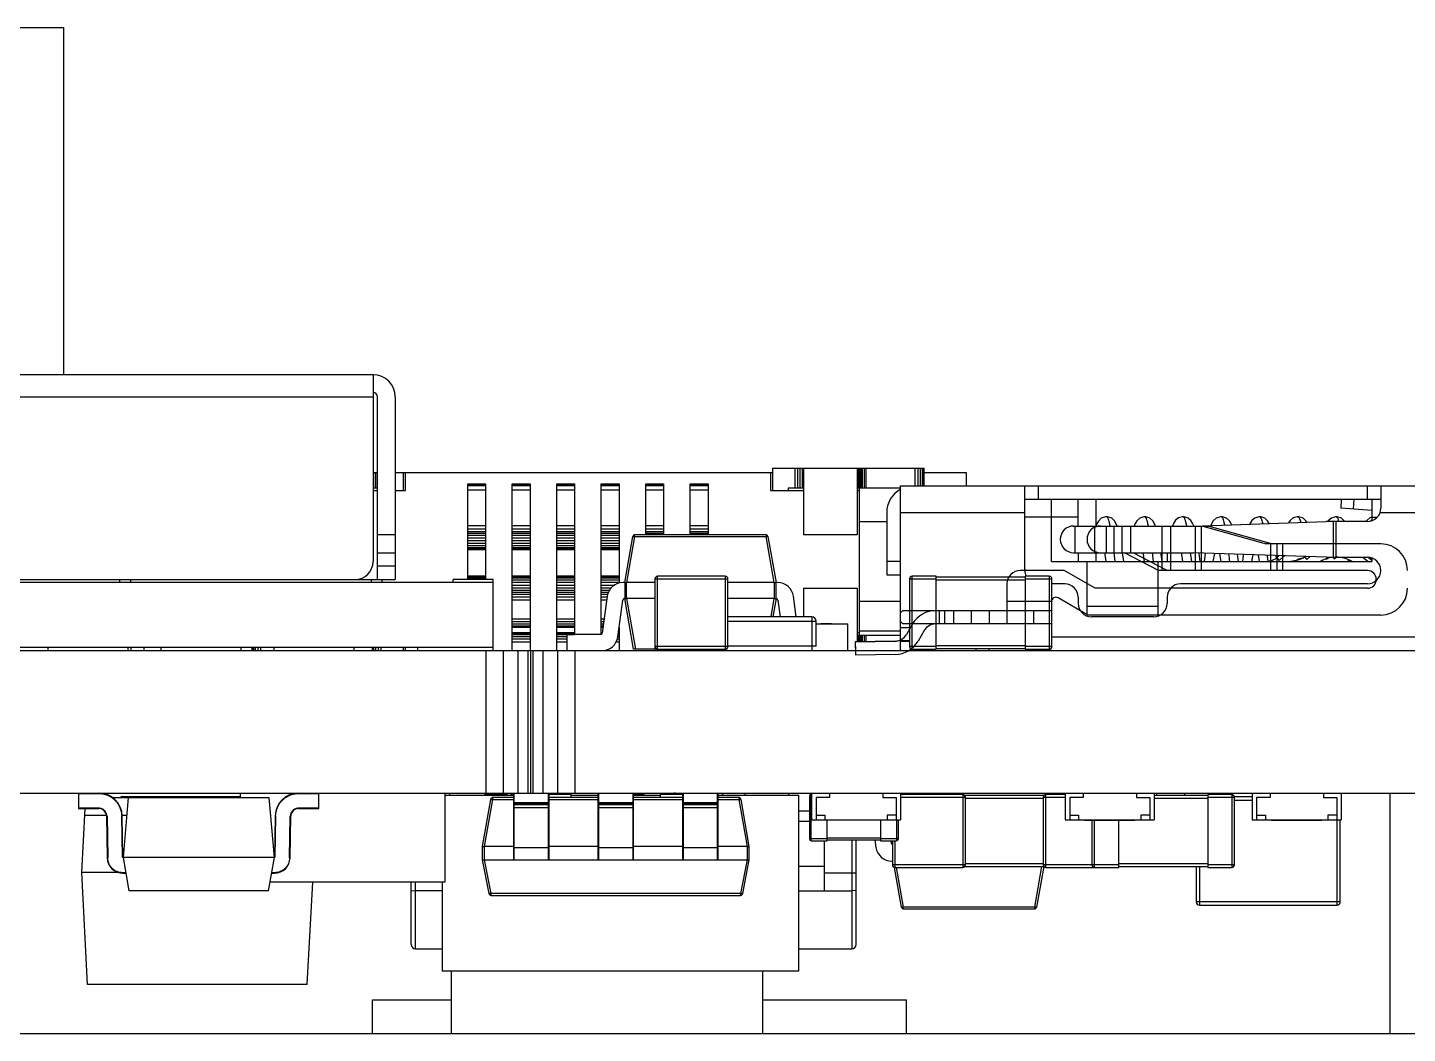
# Model space of a CAD drawing. Header units: inches. Extents: x -190 to 160, y -110 to 38.
# Drawn here: x -68.27 to -52.77, y 26.24 to 37.54 of the extents above; entities that cross this region are included whole.
import ezdxf

# ---------------------------------------------------------------- set-up
doc = ezdxf.new("R2010")
doc.units = ezdxf.units.IN
doc.header["$LTSCALE"] = 1.21
doc.header["$MEASUREMENT"] = 0
doc.layers.get('0').update_dxf_attribs({"linetype": 'CONTINUOUS'})
doc.layers.add('INTFCLR_1294190', color=7, linetype='CONTINUOUS')

msp = doc.modelspace()

# ---------------------------------------------------------------- linework, layer by layer
at = {"color": 7, "linetype": 'Continuous'}
for p, q in [((-124.859, 37.543), (-67.859, 37.543)), ((-67.859, 33.643), (-67.859, 37.543)), ((-64.386, 33.643), (-79.686, 33.643)), ((-64.386, 33.643), (-64.386, 31.543)), ((-79.686, 33.393), (-64.386, 33.393)), ((-64.336, 31.343), (-64.336, 33.393)), ((-64.136, 33.393), (-64.136, 31.343)), ((-59.899, 32.593), (-58.197, 32.593)), ((-59.899, 32.593), (-59.899, 32.343)), ((-59.648, 32.593), (-59.648, 32.368)), ((-59.619, 32.593), (-59.619, 32.368)), ((-59.59, 32.593), (-59.59, 32.368)), ((-59.567, 32.593), (-59.567, 32.368)), ((-59.553, 32.593), (-59.553, 32.368)), ((-59.55, 32.593), (-59.55, 31.843)), ((-58.947, 32.593), (-58.947, 31.843)), ((-58.946, 32.593), (-58.946, 32.368)), ((-58.941, 32.593), (-58.941, 32.368)), ((-58.933, 32.593), (-58.933, 32.368)), ((-58.921, 32.593), (-58.921, 32.368)), ((-58.907, 32.593), (-58.907, 32.368)), ((-58.89, 32.593), (-58.89, 32.368)), ((-58.87, 32.593), (-58.87, 32.368)), ((-58.849, 32.593), (-58.849, 32.368)), ((-58.298, 32.593), (-58.298, 32.393)), ((-58.267, 32.593), (-58.267, 32.393)), ((-58.238, 32.593), (-58.238, 32.393)), ((-58.218, 32.593), (-58.218, 32.393)), ((-58.203, 32.593), (-58.203, 32.393)), ((-58.197, 32.593), (-58.197, 32.393)), ((-64.386, 32.543), (-64.336, 32.543)), ((-64.376, 32.368), (-64.376, 32.543)), ((-64.353, 32.368), (-64.353, 32.543)), ((-64.136, 32.543), (-59.899, 32.543)), ((-64.045, 32.343), (-64.045, 32.543)), ((-64.022, 32.343), (-64.022, 32.543)), ((-63.322, 32.417), (-63.122, 32.417)), ((-63.322, 31.343), (-63.322, 32.417)), ((-63.322, 32.411), (-63.122, 32.411)), ((-63.122, 32.417), (-63.122, 31.343)), ((-62.822, 32.417), (-62.622, 32.417)), ((-62.822, 30.543), (-62.822, 32.417)), ((-62.822, 32.411), (-62.622, 32.411)), ((-62.622, 32.417), (-62.622, 30.543)), ((-62.322, 32.417), (-62.122, 32.417)), ((-62.322, 30.543), (-62.322, 32.417)), ((-62.322, 32.411), (-62.122, 32.411)), ((-62.122, 32.417), (-62.122, 30.723)), ((-61.822, 32.417), (-61.622, 32.417)), ((-61.822, 30.726), (-61.822, 32.417)), ((-61.822, 32.411), (-61.622, 32.411)), ((-61.622, 32.417), (-61.622, 31.301)), ((-61.322, 32.417), (-61.122, 32.417)), ((-61.322, 31.843), (-61.322, 32.417)), ((-61.322, 32.411), (-61.122, 32.411)), ((-61.122, 32.417), (-61.122, 31.843)), ((-60.822, 32.417), (-60.622, 32.417)), ((-60.822, 31.843), (-60.822, 32.417)), ((-60.822, 32.411), (-60.622, 32.411)), ((-60.622, 32.417), (-60.622, 31.843)), ((-59.922, 32.543), (-59.922, 32.343)), ((-58.197, 32.543), (-57.722, 32.543)), ((-57.722, 32.543), (-57.722, 32.393)), ((-64.336, 32.368), (-64.386, 32.368)), ((-64.386, 32.343), (-64.336, 32.343)), ((-64.136, 32.343), (-64.022, 32.343)), ((-63.322, 32.397), (-63.122, 32.397)), ((-63.322, 32.348), (-63.122, 32.348)), ((-62.822, 32.397), (-62.622, 32.397)), ((-62.822, 32.348), (-62.622, 32.348)), ((-62.322, 32.397), (-62.122, 32.397)), ((-62.322, 32.348), (-62.122, 32.348)), ((-61.822, 32.397), (-61.622, 32.397)), ((-61.822, 32.348), (-61.622, 32.348)), ((-61.322, 32.397), (-61.122, 32.397)), ((-61.322, 32.348), (-61.122, 32.348)), ((-60.822, 32.397), (-60.622, 32.397)), ((-60.822, 32.348), (-60.622, 32.348)), ((-59.922, 32.343), (-59.55, 32.343)), ((-59.55, 32.368), (-59.722, 32.368)), ((-59.722, 32.368), (-59.722, 32.343)), ((-58.465, 32.368), (-58.947, 32.368)), ((-58.947, 32.343), (-58.922, 32.343)), ((-58.922, 30.718), (-58.922, 32.368)), ((-58.465, 32.393), (-43.965, 32.393)), ((-58.465, 32.393), (-58.465, 30.543)), ((-57.065, 31.443), (-57.065, 32.393)), ((-56.915, 32.393), (-56.915, 32.243)), ((-53.215, 32.243), (-53.215, 32.393)), ((-53.065, 32.393), (-53.065, 32.143)), ((-58.615, 32.093), (-58.615, 31.393)), ((-58.465, 32.093), (-57.065, 32.093)), ((-57.064, 32.243), (-53.067, 32.243)), ((-56.765, 31.543), (-56.765, 32.243)), ((-56.465, 31.943), (-56.465, 32.243)), ((-56.265, 32.243), (-56.265, 31.943)), ((-53.508, 32.242), (-53.515, 32.143)), ((-53.165, 32.117), (-53.515, 32.143)), ((-53.371, 32.132), (-53.363, 32.243)), ((-53.165, 32.243), (-53.165, 32.002)), ((-53.074, 32.093), (-44.665, 32.093)), ((-63.322, 31.947), (-63.122, 31.947)), ((-62.822, 31.947), (-62.622, 31.947)), ((-62.322, 31.947), (-62.122, 31.947)), ((-61.822, 31.947), (-61.622, 31.947)), ((-61.322, 31.947), (-61.122, 31.947)), ((-60.822, 31.947), (-60.622, 31.947)), ((-58.922, 31.993), (-58.615, 31.993)), ((-56.465, 32.043), (-57.065, 32.043)), ((-56.515, 31.943), (-55.169, 31.943)), ((-56.501, 31.943), (-56.501, 31.643)), ((-56.277, 31.643), (-56.277, 31.943)), ((-56.148, 31.943), (-56.148, 31.643)), ((-56.146, 32.047), (-56.146, 32.047)), ((-55.715, 32.047), (-55.715, 32.047)), ((-55.285, 32.048), (-55.285, 32.048)), ((-55.166, 31.944), (-55.179, 31.974)), ((-55.169, 31.943), (-53.679, 31.993)), ((-54.856, 32.047), (-54.856, 32.047)), ((-54.425, 32.047), (-54.425, 32.047)), ((-53.996, 32.047), (-53.996, 32.047)), ((-53.215, 31.993), (-53.679, 31.993)), ((-53.653, 32.004), (-53.66, 31.993)), ((-53.62, 32.032), (-53.653, 32.004)), ((-53.6, 31.993), (-53.6, 31.593)), ((-53.565, 32.047), (-53.565, 32.047)), ((-53.565, 31.593), (-53.565, 31.993)), ((-53.222, 32.006), (-53.231, 31.993)), ((-53.189, 32.033), (-53.222, 32.006)), ((-53.165, 32.041), (-53.189, 32.033)), ((-53.165, 32.043), (-53.106, 32.043)), ((-64.136, 31.843), (-64.336, 31.843)), ((-63.322, 31.912), (-63.122, 31.912)), ((-63.322, 31.883), (-63.122, 31.883)), ((-63.322, 31.863), (-63.122, 31.863)), ((-63.322, 31.839), (-63.122, 31.839)), ((-63.322, 31.811), (-63.122, 31.811)), ((-63.322, 31.781), (-63.122, 31.781)), ((-62.822, 31.912), (-62.622, 31.912)), ((-62.822, 31.883), (-62.622, 31.883)), ((-62.822, 31.863), (-62.622, 31.863)), ((-62.822, 31.839), (-62.622, 31.839)), ((-62.822, 31.811), (-62.622, 31.811)), ((-62.822, 31.781), (-62.622, 31.781)), ((-62.322, 31.912), (-62.122, 31.912)), ((-62.322, 31.883), (-62.122, 31.883)), ((-62.322, 31.863), (-62.122, 31.863)), ((-62.322, 31.839), (-62.122, 31.839)), ((-62.322, 31.811), (-62.122, 31.811)), ((-62.322, 31.781), (-62.122, 31.781)), ((-61.822, 31.912), (-61.622, 31.912)), ((-61.822, 31.883), (-61.622, 31.883)), ((-61.822, 31.863), (-61.622, 31.863)), ((-61.822, 31.839), (-61.622, 31.839)), ((-61.822, 31.811), (-61.622, 31.811)), ((-61.822, 31.781), (-61.622, 31.781)), ((-61.559, 31.308), (-61.467, 31.826)), ((-61.448, 31.826), (-61.539, 31.308)), ((-61.467, 31.826), (-61.448, 31.826)), ((-59.97, 31.843), (-61.448, 31.843)), ((-61.448, 31.826), (-61.448, 31.843)), ((-61.448, 31.826), (-59.97, 31.826)), ((-61.322, 31.912), (-61.122, 31.912)), ((-61.322, 31.883), (-61.122, 31.883)), ((-61.322, 31.863), (-61.122, 31.863)), ((-60.822, 31.912), (-60.622, 31.912)), ((-60.822, 31.883), (-60.622, 31.883)), ((-60.822, 31.863), (-60.622, 31.863)), ((-59.97, 31.843), (-59.97, 31.826)), ((-59.879, 31.308), (-59.97, 31.826)), ((-59.97, 31.826), (-59.95, 31.826)), ((-59.95, 31.826), (-59.859, 31.308)), ((-58.947, 31.843), (-59.55, 31.843)), ((-64.336, 31.643), (-64.136, 31.643)), ((-63.322, 31.752), (-63.122, 31.752)), ((-63.322, 31.724), (-63.122, 31.724)), ((-63.322, 31.701), (-63.122, 31.701)), ((-63.322, 31.686), (-63.122, 31.686)), ((-63.322, 31.679), (-63.122, 31.679)), ((-62.822, 31.752), (-62.622, 31.752)), ((-62.822, 31.724), (-62.622, 31.724)), ((-62.822, 31.701), (-62.622, 31.701)), ((-62.822, 31.686), (-62.622, 31.686)), ((-62.822, 31.679), (-62.622, 31.679)), ((-62.322, 31.752), (-62.122, 31.752)), ((-62.322, 31.724), (-62.122, 31.724)), ((-62.322, 31.701), (-62.122, 31.701)), ((-62.322, 31.686), (-62.122, 31.686)), ((-62.322, 31.679), (-62.122, 31.679)), ((-61.822, 31.752), (-61.622, 31.752)), ((-61.822, 31.724), (-61.622, 31.724)), ((-61.822, 31.701), (-61.622, 31.701)), ((-61.822, 31.686), (-61.622, 31.686)), ((-61.822, 31.679), (-61.622, 31.679)), ((-56.515, 31.643), (-55.169, 31.643)), ((-56.465, 31.643), (-56.465, 31.543)), ((-56.265, 31.643), (-56.265, 31.543)), ((-56.166, 31.643), (-56.163, 31.622)), ((-56.049, 31.543), (-56.061, 31.644)), ((-55.619, 31.543), (-55.631, 31.644)), ((-55.465, 31.643), (-55.465, 31.543)), ((-55.189, 31.543), (-55.201, 31.64)), ((-53.679, 31.593), (-55.169, 31.643)), ((-54.946, 31.544), (-54.929, 31.636)), ((-64.136, 31.493), (-64.336, 31.493)), ((-58.465, 31.543), (-58.615, 31.543)), ((-56.765, 31.543), (-53.165, 31.543)), ((-56.365, 30.943), (-56.365, 31.543)), ((-56.163, 31.622), (-56.152, 31.543)), ((-55.565, 30.943), (-55.565, 31.543)), ((-54.502, 31.621), (-54.516, 31.543)), ((-54.442, 31.618), (-54.432, 31.543)), ((-54.352, 31.543), (-54.298, 31.554)), ((-54.33, 31.551), (-54.33, 31.548)), ((-54.238, 31.585), (-54.241, 31.611)), ((-54.205, 31.61), (-54.234, 31.586)), ((-54.234, 31.586), (-54.208, 31.555)), ((-54.208, 31.555), (-54.161, 31.595)), ((-54.173, 31.609), (-54.161, 31.595)), ((-54.098, 31.543), (-53.988, 31.564)), ((-53.917, 31.601), (-53.921, 31.597)), ((-53.921, 31.597), (-53.896, 31.566)), ((-53.896, 31.566), (-53.861, 31.595)), ((-53.864, 31.599), (-53.861, 31.595)), ((-53.679, 31.593), (-53.215, 31.593)), ((-53.6, 31.589), (-53.587, 31.573)), ((-53.587, 31.573), (-53.565, 31.592)), ((-53.267, 31.593), (-53.207, 31.543)), ((-53.202, 31.59), (-53.165, 31.56)), ((-53.165, 31.583), (-53.165, 31.543)), ((-79.486, 31.343), (-64.136, 31.343)), ((-67.236, 31.343), (-67.236, 31.308)), ((-67.109, 31.308), (-67.109, 31.343)), ((-64.409, 31.343), (-64.409, 31.308)), ((-64.282, 31.308), (-64.282, 31.343)), ((-63.036, 31.343), (-63.486, 31.343)), ((-63.486, 31.308), (-63.486, 31.343)), ((-63.322, 31.382), (-63.122, 31.382)), ((-63.322, 31.377), (-63.122, 31.377)), ((-63.322, 31.362), (-63.122, 31.362)), ((-63.036, 30.543), (-63.036, 31.343)), ((-62.822, 31.382), (-62.622, 31.382)), ((-62.822, 31.377), (-62.622, 31.377)), ((-62.822, 31.362), (-62.622, 31.362)), ((-62.822, 31.339), (-62.622, 31.339)), ((-62.322, 31.382), (-62.122, 31.382)), ((-62.322, 31.377), (-62.122, 31.377)), ((-62.322, 31.362), (-62.122, 31.362)), ((-62.322, 31.339), (-62.122, 31.339)), ((-61.822, 31.382), (-61.622, 31.382)), ((-61.822, 31.377), (-61.622, 31.377)), ((-61.822, 31.362), (-61.622, 31.362)), ((-61.822, 31.339), (-61.622, 31.339)), ((-61.219, 31.348), (-60.399, 31.348)), ((-61.219, 31.348), (-61.219, 30.588)), ((-60.429, 31.378), (-61.189, 31.378)), ((-61.189, 30.558), (-61.189, 31.378)), ((-60.429, 31.378), (-60.429, 30.558)), ((-60.399, 30.588), (-60.399, 31.348)), ((-58.615, 31.393), (-58.465, 31.393)), ((-58.359, 31.348), (-58.059, 31.348)), ((-58.359, 31.348), (-58.359, 30.588)), ((-58.059, 31.378), (-58.329, 31.378)), ((-58.329, 30.558), (-58.329, 31.378)), ((-58.059, 30.558), (-58.059, 31.378)), ((-57.059, 31.368), (-58.059, 31.368)), ((-58.059, 31.338), (-57.059, 31.338)), ((-56.789, 31.378), (-57.059, 31.378)), ((-57.059, 31.378), (-57.059, 30.558)), ((-57.059, 31.348), (-56.759, 31.348)), ((-56.789, 31.378), (-56.789, 30.558)), ((-56.759, 30.588), (-56.759, 31.348)), ((-63.036, 31.308), (-81.036, 31.308)), ((-62.822, 31.311), (-62.622, 31.311)), ((-62.822, 31.28), (-62.622, 31.28)), ((-62.822, 31.25), (-62.622, 31.25)), ((-62.822, 31.222), (-62.622, 31.222)), ((-62.822, 31.2), (-62.622, 31.2)), ((-62.822, 31.177), (-62.622, 31.177)), ((-62.322, 31.311), (-62.122, 31.311)), ((-62.322, 31.28), (-62.122, 31.28)), ((-62.322, 31.25), (-62.122, 31.25)), ((-62.322, 31.222), (-62.122, 31.222)), ((-62.322, 31.2), (-62.122, 31.2)), ((-62.322, 31.177), (-62.122, 31.177)), ((-61.822, 31.311), (-61.622, 31.311)), ((-61.822, 31.28), (-61.671, 31.28)), ((-61.822, 31.25), (-61.709, 31.25)), ((-61.822, 31.222), (-61.73, 31.222)), ((-61.822, 31.2), (-61.74, 31.2)), ((-61.822, 31.177), (-61.749, 31.177)), ((-61.559, 31.308), (-61.577, 31.308)), ((-61.559, 31.308), (-61.559, 31.128)), ((-61.559, 31.308), (-61.539, 31.308)), ((-61.219, 31.308), (-61.539, 31.308)), ((-61.539, 31.128), (-61.539, 31.308)), ((-59.879, 31.308), (-60.399, 31.308)), ((-59.879, 31.308), (-59.879, 31.128)), ((-59.879, 31.308), (-59.859, 31.308)), ((-59.841, 31.308), (-59.859, 31.308)), ((-59.859, 31.128), (-59.859, 31.308)), ((-59.55, 31.243), (-58.947, 31.243)), ((-59.55, 31.243), (-59.55, 30.923)), ((-58.947, 31.243), (-58.947, 30.643)), ((-56.615, 31.293), (-56.759, 31.293)), ((-53.215, 31.293), (-55.315, 31.293)), ((-62.822, 31.148), (-62.622, 31.148)), ((-62.822, 31.113), (-62.622, 31.113)), ((-62.322, 31.148), (-62.122, 31.148)), ((-62.322, 31.113), (-62.122, 31.113)), ((-61.822, 31.148), (-61.755, 31.148)), ((-61.822, 31.113), (-61.76, 31.113)), ((-61.755, 31.153), (-61.813, 30.74)), ((-61.637, 30.697), (-61.579, 31.11)), ((-61.459, 30.559), (-61.559, 31.128)), ((-61.559, 31.128), (-61.539, 31.128)), ((-61.219, 31.128), (-61.539, 31.128)), ((-61.539, 31.128), (-61.439, 30.559)), ((-59.879, 31.128), (-60.399, 31.128)), ((-59.915, 30.923), (-59.879, 31.128)), ((-59.859, 31.128), (-59.895, 30.923)), ((-59.879, 31.128), (-59.859, 31.128)), ((-59.839, 31.11), (-59.812, 30.923)), ((-59.631, 30.923), (-59.663, 31.153)), ((-58.465, 31.093), (-58.922, 31.093)), ((-56.465, 31.143), (-56.465, 31.073)), ((-56.365, 31.043), (-55.565, 31.043)), ((-55.465, 31.143), (-55.465, 31.073)), ((-62.822, 30.9), (-62.622, 30.9)), ((-62.822, 30.871), (-62.622, 30.871)), ((-62.322, 30.9), (-62.122, 30.9)), ((-62.322, 30.871), (-62.122, 30.871)), ((-61.822, 30.9), (-61.79, 30.9)), ((-61.822, 30.871), (-61.794, 30.871)), ((-59.457, 30.923), (-60.399, 30.923)), ((-60.399, 30.873), (-59.407, 30.873)), ((-59.457, 30.923), (-59.457, 30.543)), ((-59.407, 30.593), (-59.407, 30.873)), ((-55.565, 30.943), (-56.365, 30.943)), ((-55.615, 30.923), (-56.315, 30.923)), ((-62.822, 30.845), (-62.622, 30.845)), ((-62.822, 30.822), (-62.622, 30.822)), ((-62.822, 30.808), (-62.622, 30.808)), ((-62.822, 30.747), (-62.622, 30.747)), ((-62.822, 30.742), (-62.622, 30.742)), ((-62.822, 30.739), (-62.622, 30.739)), ((-62.822, 30.724), (-62.622, 30.724)), ((-62.822, 30.701), (-62.622, 30.701)), ((-62.322, 30.845), (-62.122, 30.845)), ((-62.322, 30.822), (-62.122, 30.822)), ((-62.322, 30.808), (-62.122, 30.808)), ((-62.322, 30.747), (-62.122, 30.747)), ((-62.322, 30.742), (-62.122, 30.742)), ((-62.322, 30.739), (-62.122, 30.739)), ((-62.322, 30.724), (-62.122, 30.724)), ((-62.322, 30.701), (-62.209, 30.701)), ((-61.833, 30.723), (-62.209, 30.723)), ((-62.209, 30.723), (-62.209, 30.543)), ((-61.822, 30.845), (-61.798, 30.845)), ((-61.822, 30.822), (-61.801, 30.822)), ((-61.822, 30.808), (-61.803, 30.808)), ((-61.822, 30.747), (-61.812, 30.747)), ((-61.822, 30.742), (-61.813, 30.742)), ((-61.822, 30.739), (-61.813, 30.739)), ((-61.637, 30.701), (-61.622, 30.701)), ((-61.633, 30.724), (-61.622, 30.724)), ((-61.631, 30.742), (-61.622, 30.742)), ((-61.631, 30.739), (-61.622, 30.739)), ((-61.63, 30.747), (-61.622, 30.747)), ((-61.622, 30.807), (-61.622, 30.543)), ((-59.407, 30.843), (-59.052, 30.843)), ((-59.236, 30.844), (-59.356, 30.844)), ((-59.356, 30.844), (-59.356, 30.843)), ((-59.354, 30.844), (-59.354, 30.843)), ((-59.34, 30.844), (-59.34, 30.843)), ((-59.318, 30.843), (-59.318, 30.844)), ((-59.311, 30.844), (-59.311, 30.843)), ((-59.271, 30.844), (-59.271, 30.843)), ((-59.236, 30.844), (-59.236, 30.843)), ((-59.052, 30.543), (-59.052, 30.843)), ((-58.922, 30.743), (-58.947, 30.743)), ((-58.947, 30.718), (-58.465, 30.718)), ((-58.946, 30.718), (-58.946, 30.643)), ((-58.941, 30.718), (-58.941, 30.643)), ((-58.933, 30.718), (-58.933, 30.643)), ((-58.465, 30.763), (-58.922, 30.763)), ((-58.921, 30.718), (-58.921, 30.643)), ((-58.907, 30.718), (-58.907, 30.644)), ((-58.89, 30.718), (-58.89, 30.644)), ((-58.87, 30.718), (-58.87, 30.644)), ((-58.849, 30.718), (-58.849, 30.645)), ((-58.465, 30.802), (-58.359, 30.802)), ((-147.909, 30.543), (-43.85, 30.543)), ((-63.036, 30.578), (-81.036, 30.578)), ((-68.041, 30.578), (-68.041, 30.543)), ((-67.141, 30.578), (-67.141, 30.543)), ((-67.106, 30.578), (-67.106, 30.543)), ((-66.956, 30.543), (-66.956, 30.578)), ((-66.771, 30.578), (-66.771, 30.543)), ((-65.871, 30.578), (-65.871, 30.543)), ((-65.746, 30.543), (-65.746, 30.578)), ((-65.74, 30.543), (-65.74, 30.578)), ((-65.726, 30.543), (-65.726, 30.578)), ((-65.706, 30.543), (-65.706, 30.578)), ((-65.677, 30.543), (-65.677, 30.578)), ((-65.645, 30.543), (-65.645, 30.578)), ((-65.501, 30.578), (-65.501, 30.543)), ((-64.601, 30.578), (-64.601, 30.543)), ((-64.394, 30.543), (-64.394, 30.578)), ((-64.391, 30.543), (-64.391, 30.578)), ((-64.376, 30.543), (-64.376, 30.578)), ((-64.353, 30.543), (-64.353, 30.578)), ((-64.324, 30.543), (-64.324, 30.578)), ((-64.295, 30.543), (-64.295, 30.578)), ((-64.045, 30.543), (-64.045, 30.578)), ((-64.022, 30.543), (-64.022, 30.578)), ((-63.886, 30.578), (-63.886, 30.543)), ((-63.119, 30.543), (-63.119, 28.943)), ((-62.924, 30.543), (-62.924, 28.943)), ((-62.822, 30.675), (-62.622, 30.675)), ((-62.822, 30.643), (-62.622, 30.643)), ((-62.758, 30.543), (-62.758, 28.943)), ((-62.648, 30.543), (-62.648, 28.943)), ((-62.619, 30.543), (-62.619, 28.943)), ((-62.59, 30.543), (-62.59, 28.943)), ((-62.479, 30.543), (-62.479, 28.943)), ((-62.322, 30.675), (-62.209, 30.675)), ((-62.322, 30.643), (-62.209, 30.643)), ((-62.314, 30.543), (-62.314, 28.943)), ((-62.119, 30.543), (-62.119, 28.943)), ((-61.655, 30.643), (-61.622, 30.643)), ((-61.643, 30.675), (-61.622, 30.675)), ((-61.439, 30.559), (-61.459, 30.559)), ((-61.216, 30.559), (-61.439, 30.559)), ((-60.399, 30.588), (-61.219, 30.588)), ((-61.216, 30.543), (-61.216, 30.575)), ((-61.189, 30.558), (-60.429, 30.558)), ((-59.407, 30.593), (-60.399, 30.593)), ((-58.968, 30.643), (-58.52, 30.65)), ((-58.968, 30.643), (-58.966, 30.543)), ((-58.359, 30.652), (-58.465, 30.652)), ((-58.359, 30.643), (-58.465, 30.645)), ((-58.059, 30.588), (-58.359, 30.588)), ((-58.329, 30.558), (-58.059, 30.558)), ((-58.315, 30.543), (-58.315, 30.558)), ((-57.059, 30.598), (-58.059, 30.598)), ((-58.059, 30.568), (-57.059, 30.568)), ((-57.615, 30.568), (-57.615, 30.543)), ((-57.465, 30.543), (-57.465, 30.568)), ((-56.759, 30.588), (-57.059, 30.588)), ((-57.059, 30.558), (-56.789, 30.558)), ((-51.925, 30.693), (-56.759, 30.693)), ((-106.609, 28.943), (-43.85, 28.943)), ((-67.695, 28.938), (-67.467, 28.938)), ((-67.695, 28.938), (-67.695, 28.773)), ((-67.69, 28.768), (-67.69, 28.938)), ((-67.314, 28.892), (-67.136, 28.892)), ((-65.879, 28.902), (-67.199, 28.902)), ((-67.199, 28.892), (-67.199, 28.902)), ((-67.136, 28.893), (-67.195, 28.218)), ((-67.136, 28.893), (-65.554, 28.893)), ((-65.879, 28.942), (-65.879, 28.893)), ((-65.495, 28.218), (-65.554, 28.893)), ((-65.223, 28.938), (-64.995, 28.938)), ((-65, 28.938), (-65, 28.768)), ((-64.995, 28.773), (-64.995, 28.938)), ((-63.589, 28.943), (-63.589, 28.942)), ((-63.579, 28.942), (-63.579, 27.943)), ((-63.579, 28.918), (-62.809, 28.918)), ((-63.529, 28.943), (-63.529, 28.918)), ((-63.065, 28.872), (-63.159, 28.343)), ((-63.134, 28.343), (-63.041, 28.872)), ((-63.129, 28.943), (-63.129, 28.918)), ((-62.889, 28.927), (-63.129, 28.927)), ((-63.065, 28.872), (-63.041, 28.872)), ((-62.809, 28.893), (-63.041, 28.893)), ((-63.041, 28.872), (-63.041, 28.893)), ((-63.041, 28.872), (-62.809, 28.872)), ((-62.889, 28.927), (-62.889, 28.918)), ((-62.84, 28.918), (-62.838, 28.926)), ((-62.838, 28.926), (-62.819, 28.926)), ((-62.819, 28.926), (-62.82, 28.918)), ((-62.819, 28.926), (-62.809, 28.926)), ((-62.809, 28.943), (-62.809, 28.203)), ((-62.799, 28.193), (-62.799, 28.943)), ((-62.419, 28.943), (-62.419, 28.193)), ((-62.409, 28.203), (-62.409, 28.943)), ((-62.159, 28.927), (-62.409, 28.927)), ((-62.409, 28.897), (-62.159, 28.897)), ((-61.859, 28.893), (-62.409, 28.893)), ((-62.409, 28.872), (-61.859, 28.872)), ((-62.259, 28.943), (-62.259, 28.927)), ((-62.159, 28.893), (-62.159, 28.927)), ((-62.159, 28.918), (-61.859, 28.918)), ((-61.859, 28.917), (-62.159, 28.917)), ((-61.859, 28.943), (-61.859, 28.203)), ((-61.849, 28.193), (-61.849, 28.943)), ((-61.469, 28.943), (-61.469, 28.193)), ((-61.459, 28.203), (-61.459, 28.943)), ((-61.459, 28.926), (-61.359, 28.926)), ((-61.459, 28.918), (-61.159, 28.918)), ((-61.159, 28.917), (-61.459, 28.917)), ((-60.909, 28.893), (-61.459, 28.893)), ((-61.459, 28.872), (-60.909, 28.872)), ((-61.357, 28.918), (-61.359, 28.926)), ((-61.359, 28.926), (-61.339, 28.926)), ((-61.339, 28.926), (-61.337, 28.918)), ((-60.909, 28.927), (-61.159, 28.927)), ((-61.159, 28.927), (-61.159, 28.893)), ((-61.159, 28.897), (-60.909, 28.897)), ((-60.989, 28.943), (-60.989, 28.927)), ((-60.909, 28.943), (-60.909, 28.203)), ((-60.899, 28.193), (-60.899, 28.943)), ((-60.519, 28.943), (-60.519, 28.193)), ((-60.509, 28.203), (-60.509, 28.943)), ((-60.509, 28.918), (-59.608, 28.918)), ((-60.277, 28.893), (-60.509, 28.893)), ((-60.509, 28.872), (-60.277, 28.872)), ((-60.459, 28.943), (-60.459, 28.918)), ((-60.277, 28.893), (-60.277, 28.872)), ((-60.277, 28.872), (-60.183, 28.343)), ((-60.277, 28.872), (-60.252, 28.872)), ((-60.159, 28.343), (-60.252, 28.872)), ((-60.209, 28.943), (-60.209, 28.918)), ((-59.719, 28.943), (-59.719, 28.918)), ((-59.608, 28.918), (-59.608, 26.943)), ((-59.484, 28.907), (-59.459, 28.907)), ((-59.484, 28.907), (-59.484, 28.427)), ((-59.459, 28.927), (-59.464, 28.927)), ((-59.464, 28.407), (-59.464, 28.927)), ((-59.459, 28.943), (-59.459, 28.927)), ((-59.459, 28.943), (-59.459, 28.643)), ((-59.259, 28.893), (-59.409, 28.893)), ((-59.409, 28.893), (-59.409, 28.643)), ((-59.259, 28.943), (-59.259, 28.893)), ((-58.659, 28.943), (-58.659, 28.893)), ((-58.659, 28.893), (-58.509, 28.893)), ((-58.509, 28.893), (-58.509, 28.643)), ((-58.459, 28.943), (-58.459, 28.643)), ((-57.761, 28.927), (-58.459, 28.927)), ((-58.459, 28.897), (-57.731, 28.897)), ((-58.437, 28.927), (-58.434, 28.927)), ((-57.851, 28.943), (-57.851, 28.927)), ((-57.761, 28.927), (-57.761, 28.107)), ((-56.848, 28.917), (-57.739, 28.917)), ((-57.731, 28.137), (-57.731, 28.897)), ((-57.731, 28.887), (-56.856, 28.887)), ((-56.856, 28.897), (-56.609, 28.897)), ((-56.856, 28.897), (-56.856, 28.137)), ((-56.609, 28.927), (-56.826, 28.927)), ((-56.826, 28.107), (-56.826, 28.927)), ((-56.609, 28.943), (-56.609, 28.643)), ((-56.609, 28.943), (-56.609, 28.643)), ((-56.409, 28.893), (-56.559, 28.893)), ((-56.559, 28.893), (-56.559, 28.643)), ((-56.409, 28.943), (-56.409, 28.893)), ((-55.809, 28.943), (-55.809, 28.893)), ((-55.809, 28.893), (-55.659, 28.893)), ((-55.659, 28.893), (-55.659, 28.643)), ((-55.609, 28.943), (-55.609, 28.643)), ((-55.009, 28.917), (-55.609, 28.917)), ((-55.609, 28.887), (-55.009, 28.887)), ((-55.584, 28.943), (-55.584, 28.917)), ((-55.271, 28.943), (-55.271, 28.917)), ((-54.739, 28.927), (-55.009, 28.927)), ((-55.009, 28.927), (-55.009, 28.107)), ((-55.009, 28.897), (-54.709, 28.897)), ((-54.739, 28.927), (-54.739, 28.107)), ((-54.509, 28.902), (-54.709, 28.902)), ((-54.709, 28.137), (-54.709, 28.897)), ((-54.709, 28.862), (-54.509, 28.862)), ((-54.509, 28.943), (-54.509, 28.643)), ((-54.309, 28.893), (-54.459, 28.893)), ((-54.459, 28.893), (-54.459, 28.643)), ((-54.309, 28.943), (-54.309, 28.893)), ((-53.709, 28.943), (-53.709, 28.893)), ((-53.709, 28.893), (-53.559, 28.893)), ((-53.559, 28.893), (-53.559, 27.682)), ((-53.509, 28.943), (-53.509, 28.643)), ((-52.959, 26.243), (-52.959, 28.943)), ((-67.467, 28.773), (-67.695, 28.773)), ((-67.69, 28.768), (-67.467, 28.768)), ((-67.659, 28.052), (-67.621, 28.768)), ((-67.381, 28.692), (-67.625, 28.692)), ((-67.467, 28.773), (-67.467, 28.768)), ((-67.38, 28.682), (-67.375, 28.682)), ((-67.38, 28.682), (-67.372, 28.215)), ((-67.375, 28.682), (-67.367, 28.215)), ((-67.21, 28.684), (-67.205, 28.685)), ((-67.202, 28.218), (-67.21, 28.684)), ((-67.154, 28.692), (-67.206, 28.692)), ((-67.197, 28.218), (-67.205, 28.685)), ((-65.486, 28.685), (-65.494, 28.218)), ((-65.481, 28.684), (-65.489, 28.218)), ((-65.486, 28.685), (-65.481, 28.684)), ((-65.324, 28.215), (-65.316, 28.682)), ((-65.319, 28.215), (-65.311, 28.682)), ((-65.316, 28.682), (-65.311, 28.682)), ((-64.995, 28.773), (-65.223, 28.773)), ((-65.223, 28.768), (-65.223, 28.773)), ((-65.223, 28.768), (-65, 28.768)), ((-62.799, 28.833), (-62.809, 28.832)), ((-62.809, 28.782), (-62.799, 28.778)), ((-62.419, 28.833), (-62.799, 28.833)), ((-62.799, 28.822), (-62.419, 28.822)), ((-62.799, 28.814), (-62.419, 28.814)), ((-62.419, 28.778), (-62.799, 28.778)), ((-62.409, 28.832), (-62.419, 28.833)), ((-62.419, 28.778), (-62.409, 28.782)), ((-61.849, 28.833), (-61.859, 28.832)), ((-61.859, 28.782), (-61.849, 28.778)), ((-61.469, 28.833), (-61.849, 28.833)), ((-61.849, 28.822), (-61.469, 28.822)), ((-61.849, 28.814), (-61.469, 28.814)), ((-61.469, 28.778), (-61.849, 28.778)), ((-61.459, 28.832), (-61.469, 28.833)), ((-61.469, 28.778), (-61.459, 28.782)), ((-60.899, 28.833), (-60.909, 28.832)), ((-60.909, 28.782), (-60.899, 28.778)), ((-60.519, 28.833), (-60.899, 28.833)), ((-60.899, 28.822), (-60.519, 28.822)), ((-60.899, 28.814), (-60.519, 28.814)), ((-60.519, 28.778), (-60.899, 28.778)), ((-60.509, 28.832), (-60.519, 28.833)), ((-60.519, 28.778), (-60.509, 28.782)), ((-59.608, 28.743), (-59.484, 28.743)), ((-59.409, 28.693), (-59.309, 28.693)), ((-59.309, 28.693), (-59.309, 28.643)), ((-58.509, 28.693), (-58.609, 28.693)), ((-58.609, 28.693), (-58.609, 28.643)), ((-56.559, 28.693), (-56.459, 28.693)), ((-56.459, 28.693), (-56.459, 28.643)), ((-55.659, 28.693), (-55.759, 28.693)), ((-55.759, 28.693), (-55.759, 28.643)), ((-54.459, 28.693), (-54.359, 28.693)), ((-54.359, 28.693), (-54.359, 28.643)), ((-53.559, 28.693), (-53.659, 28.693)), ((-53.659, 28.693), (-53.659, 28.643)), ((-59.484, 28.625), (-59.608, 28.625)), ((-59.459, 28.643), (-58.459, 28.643)), ((-59.284, 28.407), (-59.284, 28.643)), ((-59.139, 28.642), (-59.139, 28.643)), ((-59.139, 28.642), (-59.058, 28.642)), ((-59.098, 28.642), (-59.098, 28.643)), ((-59.058, 28.642), (-59.058, 28.643)), ((-59.048, 28.642), (-59.048, 28.643)), ((-59.048, 28.642), (-58.964, 28.642)), ((-58.994, 28.642), (-58.994, 28.643)), ((-58.982, 28.642), (-58.982, 28.643)), ((-58.964, 28.642), (-58.964, 28.643)), ((-58.953, 28.642), (-58.953, 28.643)), ((-58.953, 28.642), (-58.871, 28.642)), ((-58.912, 28.642), (-58.912, 28.643)), ((-58.871, 28.642), (-58.871, 28.643)), ((-58.861, 28.643), (-58.861, 28.642)), ((-58.861, 28.642), (-58.78, 28.642)), ((-58.858, 28.643), (-58.858, 28.642)), ((-58.817, 28.642), (-58.817, 28.643)), ((-58.78, 28.642), (-58.78, 28.643)), ((-58.684, 28.643), (-58.684, 28.407)), ((-58.504, 28.643), (-58.504, 28.407)), ((-58.484, 28.427), (-58.484, 28.643)), ((-56.609, 28.643), (-55.609, 28.643)), ((-56.383, 28.638), (-56.383, 28.643)), ((-56.383, 28.638), (-55.835, 28.638)), ((-56.353, 28.643), (-56.353, 28.638)), ((-56.309, 28.638), (-56.309, 28.137)), ((-56.309, 28.635), (-56.309, 28.638)), ((-56.235, 28.635), (-56.309, 28.635)), ((-56.298, 28.635), (-56.298, 28.638)), ((-56.289, 28.642), (-56.289, 28.643)), ((-56.289, 28.642), (-56.207, 28.642)), ((-56.279, 28.107), (-56.279, 28.635)), ((-56.249, 28.642), (-56.249, 28.643)), ((-56.246, 28.638), (-56.246, 28.635)), ((-56.235, 28.635), (-56.235, 28.638)), ((-56.208, 28.642), (-56.208, 28.643)), ((-56.207, 28.643), (-56.207, 28.642)), ((-56.206, 28.638), (-56.206, 28.635)), ((-56.132, 28.635), (-56.206, 28.635)), ((-56.198, 28.642), (-56.198, 28.643)), ((-56.198, 28.642), (-56.114, 28.642)), ((-56.169, 28.635), (-56.169, 28.638)), ((-56.144, 28.642), (-56.144, 28.643)), ((-56.132, 28.642), (-56.132, 28.643)), ((-56.132, 28.635), (-56.132, 28.638)), ((-56.114, 28.642), (-56.114, 28.643)), ((-56.103, 28.642), (-56.103, 28.643)), ((-56.103, 28.642), (-56.103, 28.643)), ((-56.103, 28.642), (-56.02, 28.642)), ((-56.103, 28.635), (-56.103, 28.638)), ((-56.025, 28.635), (-56.103, 28.635)), ((-56.062, 28.642), (-56.062, 28.643)), ((-56.025, 28.635), (-56.025, 28.638)), ((-56.022, 28.642), (-56.022, 28.643)), ((-56.02, 28.642), (-56.02, 28.643)), ((-56.011, 28.643), (-56.011, 28.642)), ((-56.011, 28.642), (-55.928, 28.642)), ((-56.009, 28.107), (-56.009, 28.638)), ((-56.008, 28.643), (-56.008, 28.642)), ((-56.002, 28.638), (-56.002, 28.635)), ((-55.928, 28.635), (-56.002, 28.635)), ((-55.968, 28.642), (-55.968, 28.643)), ((-55.965, 28.635), (-55.965, 28.638)), ((-55.93, 28.642), (-55.93, 28.643)), ((-55.928, 28.642), (-55.928, 28.643)), ((-55.928, 28.635), (-55.928, 28.638)), ((-55.865, 28.643), (-55.865, 28.638)), ((-55.835, 28.643), (-55.835, 28.638)), ((-54.509, 28.643), (-53.509, 28.643)), ((-54.283, 28.638), (-54.283, 28.643)), ((-54.283, 28.638), (-53.734, 28.638)), ((-54.253, 28.643), (-54.253, 28.638)), ((-54.19, 28.638), (-54.19, 28.635)), ((-54.116, 28.635), (-54.19, 28.635)), ((-54.189, 28.642), (-54.189, 28.643)), ((-54.189, 28.642), (-54.108, 28.642)), ((-54.153, 28.638), (-54.153, 28.635)), ((-54.149, 28.642), (-54.149, 28.643)), ((-54.116, 28.635), (-54.116, 28.638)), ((-54.108, 28.642), (-54.108, 28.643)), ((-54.098, 28.642), (-54.098, 28.643)), ((-54.098, 28.642), (-54.014, 28.642)), ((-54.092, 28.638), (-54.092, 28.635)), ((-54.015, 28.635), (-54.092, 28.635)), ((-54.089, 28.635), (-54.089, 28.638)), ((-54.052, 28.635), (-54.052, 28.638)), ((-54.044, 28.642), (-54.044, 28.643)), ((-54.032, 28.642), (-54.032, 28.643)), ((-54.015, 28.635), (-54.015, 28.638)), ((-54.014, 28.642), (-54.014, 28.643)), ((-54.003, 28.642), (-54.003, 28.643)), ((-54.003, 28.642), (-53.922, 28.642)), ((-53.985, 28.638), (-53.985, 28.635)), ((-53.911, 28.635), (-53.985, 28.635)), ((-53.962, 28.642), (-53.962, 28.643)), ((-53.948, 28.638), (-53.948, 28.635)), ((-53.922, 28.642), (-53.922, 28.643)), ((-53.911, 28.643), (-53.911, 28.642)), ((-53.911, 28.642), (-53.83, 28.642)), ((-53.911, 28.635), (-53.911, 28.638)), ((-53.908, 28.643), (-53.908, 28.642)), ((-53.883, 28.635), (-53.883, 28.638)), ((-53.809, 28.635), (-53.883, 28.635)), ((-53.874, 28.635), (-53.874, 28.638)), ((-53.868, 28.642), (-53.868, 28.643)), ((-53.837, 28.635), (-53.837, 28.638)), ((-53.83, 28.642), (-53.83, 28.643)), ((-53.82, 28.638), (-53.82, 28.635)), ((-53.809, 28.635), (-53.809, 28.638)), ((-53.765, 28.643), (-53.765, 28.638)), ((-53.734, 28.643), (-53.734, 28.638)), ((-53.519, 27.722), (-53.519, 28.643)), ((-59.284, 28.427), (-59.484, 28.427)), ((-59.464, 28.407), (-59.284, 28.407)), ((-59.319, 28.407), (-59.319, 27.843)), ((-58.684, 28.437), (-59.284, 28.437)), ((-59.284, 28.417), (-58.684, 28.417)), ((-59.009, 28.417), (-59.009, 27.193)), ((-58.959, 27.243), (-58.959, 28.417)), ((-58.748, 28.417), (-58.736, 28.332)), ((-58.484, 28.427), (-58.684, 28.427)), ((-58.684, 28.407), (-58.504, 28.407)), ((-58.561, 28.375), (-58.565, 28.407)), ((-58.551, 28.407), (-58.551, 28.137)), ((-58.521, 28.107), (-58.521, 28.407)), ((-67.367, 28.215), (-67.372, 28.215)), ((-65.489, 28.218), (-67.202, 28.218)), ((-67.195, 28.218), (-67.129, 27.843)), ((-65.562, 27.843), (-65.495, 28.218)), ((-65.319, 28.215), (-65.324, 28.215)), ((-63.159, 28.343), (-63.159, 28.193)), ((-63.159, 28.343), (-63.134, 28.343)), ((-62.809, 28.343), (-63.134, 28.343)), ((-63.134, 28.193), (-63.134, 28.343)), ((-62.799, 28.327), (-62.809, 28.331)), ((-62.419, 28.327), (-62.799, 28.327)), ((-62.409, 28.331), (-62.419, 28.327)), ((-61.859, 28.343), (-62.409, 28.343)), ((-61.849, 28.327), (-61.859, 28.331)), ((-61.469, 28.327), (-61.849, 28.327)), ((-61.459, 28.331), (-61.469, 28.327)), ((-60.909, 28.343), (-61.459, 28.343)), ((-60.899, 28.327), (-60.909, 28.331)), ((-60.519, 28.327), (-60.899, 28.327)), ((-60.509, 28.331), (-60.519, 28.327)), ((-60.184, 28.343), (-60.509, 28.343)), ((-60.184, 28.343), (-60.184, 28.193)), ((-60.183, 28.343), (-60.159, 28.343)), ((-60.159, 28.193), (-60.159, 28.343)), ((-63.159, 28.193), (-63.085, 27.813)), ((-63.159, 28.193), (-63.134, 28.193)), ((-63.134, 28.193), (-60.184, 28.193)), ((-63.06, 27.813), (-63.134, 28.193)), ((-60.183, 28.193), (-60.257, 27.813)), ((-60.233, 27.813), (-60.159, 28.193)), ((-60.183, 28.193), (-60.159, 28.193)), ((-59.319, 28.117), (-59.608, 28.117)), ((-58.558, 28.178), (-58.551, 28.178)), ((-57.731, 28.137), (-58.551, 28.137)), ((-58.449, 27.659), (-58.528, 28.108)), ((-58.521, 28.107), (-57.761, 28.107)), ((-58.508, 28.107), (-58.429, 27.659)), ((-57.739, 28.117), (-56.848, 28.117)), ((-56.856, 28.147), (-57.731, 28.147)), ((-56.952, 27.659), (-56.871, 28.117)), ((-56.851, 28.117), (-56.932, 27.659)), ((-56.009, 28.137), (-56.856, 28.137)), ((-56.826, 28.107), (-56.009, 28.107)), ((-55.009, 28.147), (-56.009, 28.147)), ((-56.009, 28.117), (-55.009, 28.117)), ((-55.139, 28.117), (-55.139, 27.722)), ((-55.099, 27.682), (-55.099, 28.117)), ((-54.709, 28.137), (-55.009, 28.137)), ((-55.009, 28.107), (-54.739, 28.107)), ((-67.251, 28.052), (-67.659, 28.052)), ((-67.593, 26.792), (-67.659, 28.052)), ((-67.165, 28.048), (-67.197, 28.048)), ((-67.197, 28.043), (-67.197, 28.048)), ((-67.197, 28.043), (-67.165, 28.043)), ((-63.579, 27.943), (-65.544, 27.943)), ((-65.526, 28.043), (-65.494, 28.043)), ((-65.494, 28.048), (-65.525, 28.048)), ((-65.494, 28.048), (-65.494, 28.043)), ((-65.125, 26.792), (-65.064, 27.943)), ((-63.959, 27.243), (-63.959, 27.943)), ((-63.909, 27.193), (-63.909, 27.943)), ((-63.61, 27.943), (-63.61, 26.943)), ((-59.009, 28.043), (-59.319, 28.043)), ((-58.959, 28.041), (-59.009, 28.043)), ((-65.995, 27.843), (-67.129, 27.843)), ((-65.562, 27.843), (-65.995, 27.843)), ((-63.959, 27.848), (-63.909, 27.843)), ((-63.61, 27.843), (-63.909, 27.843)), ((-63.06, 27.813), (-63.085, 27.813)), ((-60.257, 27.813), (-63.06, 27.813)), ((-63.06, 27.793), (-63.06, 27.813)), ((-63.06, 27.793), (-60.257, 27.793)), ((-60.257, 27.813), (-60.257, 27.793)), ((-60.233, 27.813), (-60.257, 27.813)), ((-59.608, 27.843), (-59.009, 27.843)), ((-58.959, 27.848), (-59.009, 27.843)), ((-58.429, 27.659), (-58.449, 27.659)), ((-56.952, 27.659), (-58.429, 27.659)), ((-58.429, 27.643), (-58.429, 27.659)), ((-58.429, 27.643), (-56.952, 27.643)), ((-56.952, 27.659), (-56.952, 27.643)), ((-56.932, 27.659), (-56.952, 27.659)), ((-53.519, 27.722), (-55.139, 27.722)), ((-55.099, 27.682), (-53.559, 27.682)), ((-63.909, 27.193), (-63.61, 27.193)), ((-59.608, 27.193), (-59.009, 27.193)), ((-59.608, 26.943), (-63.61, 26.943)), ((-63.509, 26.943), (-63.509, 26.243)), ((-60.009, 26.943), (-60.009, 26.243)), ((-65.125, 26.792), (-67.593, 26.792)), ((-64.394, 26.618), (-63.509, 26.618)), ((-64.394, 26.243), (-64.394, 26.618)), ((-60.009, 26.618), (-58.394, 26.618)), ((-58.394, 26.243), (-58.394, 26.618)), ((-147.859, 26.243), (-43.859, 26.243))]:
    msp.add_line(p, q, dxfattribs=at)
for points in [[(-56.146, 32.047), (-56.157, 32.047), (-56.205, 32.03), (-56.237, 31.999), (-56.256, 31.967), (-56.265, 31.942)], [(-56.026, 31.943), (-56.036, 31.969), (-56.055, 32), (-56.086, 32.03), (-56.133, 32.046), (-56.146, 32.047)], [(-55.715, 32.047), (-55.725, 32.047), (-55.772, 32.031), (-55.804, 32.003), (-55.824, 31.971), (-55.835, 31.943)], [(-55.596, 31.943), (-55.605, 31.968), (-55.625, 32.001), (-55.658, 32.03), (-55.703, 32.046), (-55.715, 32.047)], [(-55.285, 32.048), (-55.293, 32.047), (-55.338, 32.034), (-55.371, 32.007), (-55.393, 31.973), (-55.405, 31.943)], [(-55.179, 31.974), (-55.198, 32.004), (-55.229, 32.032), (-55.274, 32.047), (-55.285, 32.048)], [(-54.856, 32.047), (-54.867, 32.046), (-54.914, 32.03), (-54.946, 32.001), (-54.965, 31.969), (-54.973, 31.949)], [(-54.741, 31.957), (-54.747, 31.971), (-54.766, 32.002), (-54.798, 32.031), (-54.844, 32.046), (-54.856, 32.047)], [(-54.425, 32.047), (-54.436, 32.047), (-54.481, 32.032), (-54.514, 32.004), (-54.535, 31.969), (-54.537, 31.964)], [(-54.317, 31.971), (-54.318, 31.973), (-54.337, 32.003), (-54.368, 32.031), (-54.414, 32.047), (-54.425, 32.047)], [(-53.996, 32.047), (-54.003, 32.047), (-54.049, 32.033), (-54.082, 32.006), (-54.1, 31.978)], [(-53.896, 31.985), (-53.906, 32.001), (-53.937, 32.03), (-53.984, 32.046), (-53.996, 32.047)], [(-53.565, 32.047), (-53.574, 32.047), (-53.62, 32.032)], [(-53.47, 31.993), (-53.475, 32), (-53.507, 32.03), (-53.553, 32.046), (-53.565, 32.047)], [(-55.952, 31.543), (-55.955, 31.569), (-55.966, 31.643)], [(-55.736, 31.643), (-55.734, 31.63), (-55.725, 31.564), (-55.722, 31.543)], [(-55.522, 31.543), (-55.533, 31.623), (-55.536, 31.643)], [(-55.306, 31.643), (-55.3, 31.602), (-55.292, 31.543)], [(-55.092, 31.543), (-55.1, 31.605), (-55.105, 31.64)], [(-55.036, 31.638), (-55.045, 31.571), (-55.049, 31.543)], [(-54.875, 31.633), (-54.868, 31.586), (-54.862, 31.543)], [(-54.662, 31.543), (-54.669, 31.597), (-54.673, 31.626)], [(-54.608, 31.624), (-54.609, 31.615), (-54.619, 31.543)]]:
    msp.add_lwpolyline(points, dxfattribs=at)
for centre, radius, start, end in [((-64.386, 33.393), 0.25, 0, 90), ((-64.386, 33.393), 0.05, 0, 90), ((-58.315, 32.093), 0.3, 120.0347, 180), ((-53.215, 32.143), 0.15, 270, 0), ((-56.515, 31.793), 0.15, 90, 270), ((-57.14, 31.735), 1.056, 11.456, 12.0055), ((-53.829, 31.917), 0.302, 16.389, 18.4576), ((-53.919, 31.89), 0.397, 15.5809, 16.4411), ((-53.117, 31.921), 0.1, 119.2662, 128.2875), ((-61.448, 31.823), 0.02, 90, 170), ((-59.97, 31.823), 0.02, 10, 90), ((-75.893, 29.121), 21.271, 6.5378, 6.7708), ((-64.586, 31.543), 0.2, 270, 0), ((-75.453, 29.123), 21.262, 6.5571, 6.7328), ((-54.331, 31.701), 0.15, 282.42, 310), ((-53.865, 31.243), 0.46, 126.8479, 130), ((-53.865, 31.243), 0.35, 103.5605, 113.9888), ((-54.018, 31.712), 0.15, 281.3, 310), ((-53.565, 31.243), 0.35, 95.7212, 120.0422), ((-53.709, 31.719), 0.15, 280.35, 290.233), ((-53.565, 31.243), 0.35, 59.9674, 89.9993), ((-53.265, 31.243), 0.35, 115.4773, 120.0422), ((-53.215, 31.443), 0.15, 270, 90), ((-53.265, 31.243), 0.35, 73.2384, 77.7623), ((-61.189, 31.348), 0.03, 90, 180), ((-60.429, 31.348), 0.03, 0, 90), ((-58.329, 31.348), 0.03, 90, 180), ((-56.915, 31.443), 0.15, 180, 205.851), ((-56.789, 31.348), 0.03, 0, 90), ((-61.577, 31.128), 0.18, 90, 172), ((-59.841, 31.128), 0.18, 8, 90), ((-56.615, 31.143), 0.15, 0, 90), ((-55.315, 31.143), 0.15, 90, 180), ((-61.559, 31.108), 0.02, 88.8644, 172), ((-59.858, 31.108), 0.02, 8, 91.1356), ((-56.315, 31.073), 0.15, 180, 270), ((-55.615, 31.073), 0.15, 270, 0), ((-59.457, 30.873), 0.05, 0, 90), ((-61.833, 30.743), 0.02, 270, 352), ((-61.815, 30.723), 0.18, 270, 352), ((-61.189, 30.588), 0.03, 180, 270), ((-60.429, 30.588), 0.03, 270, 0), ((-58.523, 30.8), 0.15, 271, 292.623), ((-58.329, 30.588), 0.03, 180, 270), ((-56.789, 30.588), 0.03, 270, 0), ((-67.467, 28.68), 0.263, 0.9878, 90), ((-67.199, 28.862), 0.04, 90, 130.9515), ((-65.223, 28.68), 0.263, 90, 179.0122), ((-63.195, 28.763), 0.18, 66.1995, 68.264), ((-63.041, 28.868), 0.025, 90, 170), ((-62.889, 28.897), 0.03, 43.0367, 90), ((-60.982, 28.763), 0.18, 92.0757, 113.8004), ((-60.277, 28.868), 0.025, 10, 90), ((-59.464, 28.907), 0.02, 90, 180), ((-58.435, 28.86), 0.0675, 85.8296, 87.4371), ((-57.761, 28.897), 0.03, 0, 90), ((-56.826, 28.897), 0.03, 90, 180), ((-54.739, 28.897), 0.03, 0, 90), ((-67.69, 28.773), 0.005, 180, 270), ((-67.47, 28.662), 0.11, 88.4424, 88.7921), ((-67.467, 28.68), 0.0875, 0.9878, 90), ((-67.493, 28.677), 0.118, 2.4125, 2.7452), ((-65.206, 28.677), 0.11, 177.4546, 177.8044), ((-65.223, 28.68), 0.0875, 90, 179.0122), ((-65.22, 28.654), 0.118, 91.4247, 91.7574), ((-65, 28.773), 0.005, 270, 360), ((-62.799, 28.832), 0.00999, 180.0452, 270.0388), ((-62.799, 28.824), 0.00999, 180.0452, 270.0388), ((-62.419, 28.832), 0.00999, 269.9612, 359.9548), ((-62.419, 28.824), 0.00999, 269.9612, 359.9548), ((-61.849, 28.832), 0.00999, 180.0452, 270.0388), ((-61.849, 28.824), 0.00999, 180.0452, 270.0388), ((-61.469, 28.832), 0.00999, 269.9612, 359.9548), ((-61.469, 28.824), 0.00999, 269.9612, 359.9548), ((-60.899, 28.832), 0.00999, 180.0452, 270.0388), ((-60.899, 28.824), 0.00999, 180.0452, 270.0388), ((-60.519, 28.832), 0.00999, 269.9612, 359.9548), ((-60.519, 28.824), 0.00999, 269.9612, 359.9548), ((-56.383, 28.668), 0.0305, 237.5951, 270), ((-55.835, 28.668), 0.0305, 270, 302.4049), ((-54.283, 28.668), 0.0305, 237.5951, 270), ((-53.734, 28.668), 0.0305, 270, 302.4048), ((-59.464, 28.427), 0.02, 180, 270), ((-58.541, 28.378), 0.02, 188, 238.0185), ((-58.504, 28.427), 0.02, 270, 0), ((-67.197, 28.218), 0.175, 180.9878, 270), ((-65.494, 28.218), 0.175, 270, 359.0122), ((-58.558, 28.358), 0.18, 188, 270), ((-62.799, 28.203), 0.01, 180, 270), ((-62.419, 28.203), 0.01, 270, 0), ((-61.849, 28.203), 0.01, 180, 270), ((-61.469, 28.203), 0.01, 270, 0), ((-60.899, 28.203), 0.01, 180, 270), ((-60.519, 28.203), 0.01, 270, 0), ((-58.521, 28.137), 0.03, 180, 270), ((-57.761, 28.137), 0.03, 270, 0), ((-56.826, 28.137), 0.03, 180, 270), ((-56.279, 28.137), 0.03, 180, 270), ((-54.739, 28.137), 0.03, 270, 0), ((-63.06, 27.818), 0.025, 191, 270), ((-60.257, 27.818), 0.025, 270, 349), ((-58.429, 27.663), 0.02, 190, 270), ((-56.952, 27.663), 0.02, 270, 350), ((-55.099, 27.722), 0.04, 180, 270), ((-53.559, 27.722), 0.04, 270, 0), ((-63.909, 27.243), 0.05, 180, 270), ((-59.009, 27.243), 0.05, 270, 360)]:
    msp.add_arc(centre, radius, start, end, dxfattribs=at)
for centre, start_param, end_param in [((-63.134, 28.064), 0, 0.018208), ((-60.184, 28.064), -0.018208, 0)]:
    msp.add_ellipse(centre, major_axis=(0, 0.129), ratio=0.19438, start_param=start_param, end_param=end_param, dxfattribs=at)
for points, knots in [([(-56.107, 31.955), (-56.11, 31.968), (-56.115, 31.991), (-56.124, 32.018), (-56.131, 32.033), (-56.136, 32.042), (-56.142, 32.047), (-56.146, 32.047)], [0, 0, 0, 0, 0.398838, 0.694693, 0.804461, 0.889879, 1, 1, 1, 1]), ([(-55.675, 31.944), (-55.678, 31.959), (-55.684, 31.985), (-55.692, 32.014), (-55.7, 32.032), (-55.705, 32.041), (-55.711, 32.047), (-55.715, 32.047)], [0, 0, 0, 0, 0.400613, 0.700184, 0.810167, 0.894454, 1, 1, 1, 1]), ([(-55.245, 31.946), (-55.248, 31.96), (-55.254, 31.986), (-55.262, 32.015), (-55.27, 32.032), (-55.275, 32.041), (-55.281, 32.048), (-55.285, 32.048)], [0, 0, 0, 0, 0.396798, 0.69488, 0.806044, 0.892282, 1, 1, 1, 1]), ([(-54.818, 31.958), (-54.821, 31.971), (-54.826, 31.993), (-54.834, 32.019), (-54.841, 32.034), (-54.846, 32.042), (-54.852, 32.047), (-54.856, 32.047)], [0, 0, 0, 0, 0.399137, 0.694411, 0.803849, 0.889105, 1, 1, 1, 1]), ([(-54.425, 32.047), (-54.422, 32.047), (-54.417, 32.043), (-54.412, 32.036), (-54.406, 32.024), (-54.399, 32.002), (-54.394, 31.984), (-54.391, 31.973)], [0, 0, 0, 0, 0.116151, 0.203558, 0.314486, 0.609148, 1, 1, 1, 1]), ([(-53.996, 32.047), (-53.993, 32.047), (-53.986, 32.043), (-53.979, 32.03), (-53.971, 32.011), (-53.967, 31.996), (-53.965, 31.987)], [0, 0, 0, 0, 0.123627, 0.320626, 0.611335, 1, 1, 1, 1]), ([(-53.565, 32.047), (-53.56, 32.047), (-53.553, 32.039), (-53.547, 32.027), (-53.544, 32.018), (-53.542, 32.012)], [0, 0, 0, 0, 0.33643, 0.62199, 1, 1, 1, 1]), ([(-67.467, 28.938), (-67.451, 28.937), (-67.417, 28.934), (-67.369, 28.921), (-67.332, 28.901), (-67.305, 28.881), (-67.281, 28.858), (-67.253, 28.826), (-67.229, 28.783), (-67.214, 28.734), (-67.21, 28.701), (-67.21, 28.684)], [0, 0, 0, 0, 0.124995, 0.24997, 0.374936, 0.437482, 0.500058, 0.625038, 0.750013, 0.874997, 1, 1, 1, 1]), ([(-65.481, 28.684), (-65.48, 28.701), (-65.477, 28.734), (-65.462, 28.783), (-65.442, 28.819), (-65.421, 28.846), (-65.399, 28.87), (-65.366, 28.897), (-65.322, 28.92), (-65.273, 28.934), (-65.24, 28.937), (-65.223, 28.938)], [0, 0, 0, 0, 0.124995, 0.24997, 0.374936, 0.437482, 0.500058, 0.625038, 0.750013, 0.874997, 1, 1, 1, 1]), ([(-58.434, 28.927), (-58.434, 28.927), (-58.433, 28.927), (-58.433, 28.927), (-58.432, 28.927)], [0, 0, 0, 0, 0.238199, 1, 1, 1, 1]), ([(-67.375, 28.682), (-67.375, 28.688), (-67.377, 28.7), (-67.384, 28.723), (-67.401, 28.748), (-67.426, 28.764), (-67.449, 28.771), (-67.461, 28.772), (-67.467, 28.773)], [0, 0, 0, 0, 0.125298, 0.250578, 0.500015, 0.749438, 0.874725, 1, 1, 1, 1]), ([(-65.224, 28.773), (-65.23, 28.772), (-65.242, 28.771), (-65.265, 28.764), (-65.29, 28.748), (-65.307, 28.723), (-65.314, 28.7), (-65.316, 28.688), (-65.316, 28.682)], [0, 0, 0, 0, 0.125298, 0.250578, 0.500015, 0.749438, 0.874725, 1, 1, 1, 1]), ([(-67.197, 28.048), (-67.208, 28.048), (-67.23, 28.05), (-67.262, 28.059), (-67.291, 28.074), (-67.317, 28.096), (-67.338, 28.121), (-67.354, 28.15), (-67.364, 28.182), (-67.367, 28.204), (-67.367, 28.215)], [0, 0, 0, 0, 0.125012, 0.250004, 0.374987, 0.499988, 0.624986, 0.749978, 0.87498, 1, 1, 1, 1]), ([(-65.324, 28.215), (-65.324, 28.204), (-65.327, 28.182), (-65.336, 28.15), (-65.352, 28.121), (-65.374, 28.096), (-65.4, 28.075), (-65.429, 28.059), (-65.461, 28.05), (-65.483, 28.048), (-65.494, 28.048)], [0, 0, 0, 0, 0.125012, 0.250004, 0.374987, 0.499988, 0.624986, 0.749978, 0.87498, 1, 1, 1, 1])]:
    msp.add_open_spline(points, degree=3, knots=knots, dxfattribs=at)
for points in [[(-63.134, 28.343), (-63.134, 28.343), (-63.134, 28.343), (-63.134, 28.343)], [(-60.183, 28.343), (-60.183, 28.343), (-60.184, 28.343), (-60.184, 28.343)]]:
    msp.add_open_spline(points, degree=3, dxfattribs=at)
at = {"layer": 'INTFCLR_1294190', "color": 6, "linetype": 'Continuous'}
for p, q in [((-56.215, 31.943), (-54.993, 31.943)), ((-56.065, 31.943), (-56.065, 31.643)), ((-55.97, 31.643), (-55.97, 31.943)), ((-55.874, 31.643), (-55.874, 31.943)), ((-55.521, 31.443), (-55.521, 31.943)), ((-55.425, 31.443), (-55.425, 31.943)), ((-55.151, 31.943), (-55.151, 31.443)), ((-55.082, 31.943), (-55.082, 31.443)), ((-55.062, 31.943), (-54.351, 31.743)), ((-54.993, 31.943), (-54.282, 31.743)), ((-56.215, 31.643), (-55.848, 31.643)), ((-55.56, 31.443), (-55.944, 31.643)), ((-55.464, 31.443), (-55.848, 31.643)), ((-53.065, 31.743), (-54.351, 31.743)), ((-54.303, 31.743), (-54.303, 31.443)), ((-54.234, 31.743), (-54.234, 31.443)), ((-54.165, 31.443), (-54.165, 31.743)), ((-56.622, 31.443), (-57.115, 31.443)), ((-56.275, 31.243), (-56.622, 31.443)), ((-53.215, 31.443), (-55.56, 31.443)), ((-57.265, 31.293), (-57.265, 30.847)), ((-53.215, 31.243), (-56.275, 31.243)), ((-56.765, 31.093), (-57.265, 31.093)), ((-56.765, 31.093), (-56.765, 30.843)), ((-56.356, 30.943), (-56.69, 31.136)), ((-58.435, 30.993), (-58.465, 30.963)), ((-58.465, 30.963), (-58.465, 30.873)), ((-58.465, 30.873), (-58.435, 30.843)), ((-58.435, 30.993), (-56.765, 30.993)), ((-58.025, 30.993), (-58.025, 30.843)), ((-57.965, 30.993), (-57.965, 30.843)), ((-57.865, 30.993), (-57.865, 30.843)), ((-57.665, 30.993), (-57.665, 30.843)), ((-57.465, 30.993), (-57.465, 30.843)), ((-56.965, 30.993), (-56.965, 30.843)), ((-53.065, 30.943), (-56.356, 30.943)), ((-57.266, 30.843), (-58.435, 30.843)), ((-58.325, 30.843), (-58.393, 30.725)), ((-58.195, 30.768), (-58.263, 30.65)), ((-57.265, 30.847), (-57.267, 30.844)), ((-56.765, 30.843), (-57.265, 30.843)), ((-58.52, 30.65), (-58.968, 30.643)), ((-58.968, 30.643), (-58.965, 30.493)), ((-58.518, 30.5), (-58.965, 30.493))]:
    msp.add_line(p, q, dxfattribs=at)
at = {"layer": 'INTFCLR_1294190', "color": 7, "linetype": 'Continuous'}
for p in [(-57.266, 30.845), (-57.266, 30.843)]:
    msp.add_line(p, (-57.265, 30.843), dxfattribs=at)
at = {"layer": 'INTFCLR_1294190', "color": 6, "linetype": 'Continuous'}
for centre, radius, start, end in [((-56.215, 31.793), 0.15, 90, 270), ((-53.065, 31.443), 0.3, 0, 90), ((-57.115, 31.293), 0.15, 90, 180), ((-53.215, 31.343), 0.1, 270, 90), ((-53.065, 31.243), 0.3, 270, 0), ((-56.715, 31.093), 0.05, 60, 180), ((-58.065, 30.693), 0.3, 90, 150), ((-58.523, 30.8), 0.15, 271, 330), ((-58.065, 30.693), 0.15, 90, 150), ((-58.523, 30.8), 0.3, 271, 330)]:
    msp.add_arc(centre, radius, start, end, dxfattribs=at)

doc.saveas('drawing.dxf')
